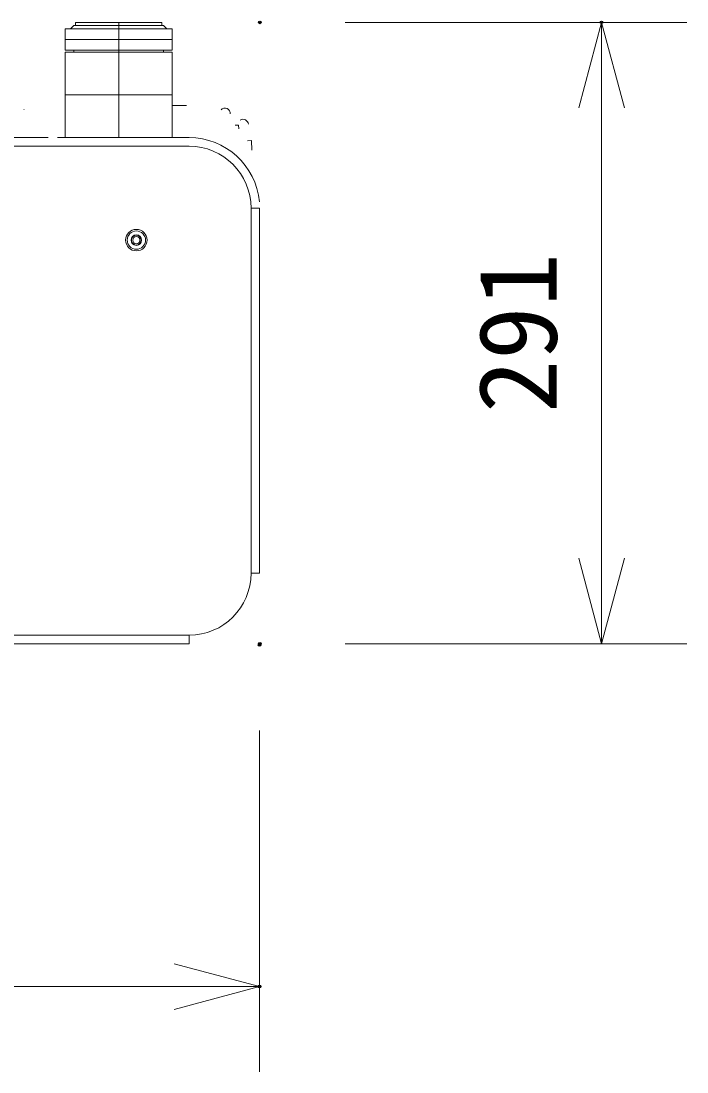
# Model space of a CAD drawing. Units: millimetres, scale not verified. Extents: x -63 to 62, y -56 to 57.
# Drawn here: x -22.04 to -6.44, y -1.71 to 22.9 of the extents above; entities that cross this region are included whole.
import ezdxf
from ezdxf.enums import TextEntityAlignment as Align

# ---------------------------------------------------------------- set-up
doc = ezdxf.new("R2010")
doc.units = ezdxf.units.MM
doc.header["$LTSCALE"] = 0.125
doc.header["$PDMODE"] = 32
doc.header["$PDSIZE"] = 0.0625
for name, color, linetype, lineweight in [('0-0_0', 7, 'Continuous', 18), ('0-5_GAIKEI', 7, 'Continuous', 18), ('0-6_SUNPO', 7, 'Continuous', 18)]:
    doc.layers.add(name, color=color, linetype=linetype, lineweight=lineweight)
doc.layers.add('0-2_DEFPOINTS', color=7, linetype='Continuous')
doc.styles.add('ＭＳ ゴシック', font='')
doc.styles.get('ＭＳ ゴシック').set_extended_font_data('MS Gothic')

# ---------------------------------------------------------------- blocks, each defined once
blk = doc.blocks.new('_OPEN30')
at = {"layer": '0-0_0'}
blk.add_line((0, 0), (-1, 0), dxfattribs=at)
blk.add_lwpolyline([(-1, 0.26795), (0, 0), (-1, -0.26795)], dxfattribs=at)
blk = doc.blocks.new('D7')
at = {"layer": '0-2_DEFPOINTS'}
for p in [(-46.2382, 5.8638), (-15.2382, 5.8638), (-15.2382, -2.1362)]:
    blk.add_point(p, dxfattribs=at)
at = {"layer": '0-6_SUNPO'}
for p, q in [((-46.2382, 3.8638), (-46.2382, -4.1362)), ((-15.2382, 3.8638), (-15.2382, -4.1362)), ((-44.2382, -2.1362), (-17.2382, -2.1362))]:
    blk.add_line(p, q, dxfattribs=at)
at = {"layer": '0-6_SUNPO', "xscale": 2, "yscale": 2, "rotation": 180}
blk.add_blockref('_OPEN30', (-46.2382, -2.1362), dxfattribs=at)
at = {"layer": '0-6_SUNPO', "xscale": 2, "yscale": 2}
blk.add_blockref('_OPEN30', (-15.2382, -2.1362), dxfattribs=at)
at = {"layer": '0-6_SUNPO', "style": 'ＭＳ ゴシック'}
blk.add_text('620', height=1.833, dxfattribs=at).set_placement((-32.6132, -1.6362), align=Align.BOTTOM_LEFT)
blk = doc.blocks.new('D6')
at = {"layer": '0-2_DEFPOINTS'}
for p in [(-15.2318, 20.443), (-7.2318, 20.443), (-15.2318, 5.893)]:
    blk.add_point(p, dxfattribs=at)
at = {"layer": '0-6_SUNPO'}
for p, q in [((-13.2318, 20.443), (-5.2318, 20.443)), ((-7.2318, 7.893), (-7.2318, 18.443)), ((-13.2318, 5.893), (-5.2318, 5.893))]:
    blk.add_line(p, q, dxfattribs=at)
at = {"layer": '0-6_SUNPO', "xscale": 2, "yscale": 2}
for p, rotation in [((-7.2318, 20.443), 90), ((-7.2318, 5.893), 270)]:
    blk.add_blockref('_OPEN30', p, dxfattribs=dict(at, rotation=rotation))
at = {"layer": '0-6_SUNPO', "style": 'ＭＳ ゴシック'}
blk.add_text('291', height=1.833, rotation=90, dxfattribs=at).set_placement((-7.7318, 11.293), align=Align.BOTTOM_LEFT)

msp = doc.modelspace()

# ---------------------------------------------------------------- linework, layer by layer
at = {"layer": '0-5_GAIKEI'}
for p, q in [((-20.9987, 22.2147), (-20.9987, 22.7147)), ((-20.9987, 22.7147), (-18.4987, 22.7147)), ((-18.4987, 22.7147), (-18.4987, 22.2147)), ((-20.9987, 20.1647), (-20.9987, 22.1647)), ((-18.4987, 22.1647), (-18.4987, 20.1647)), ((-20.9987, 20.1647), (-20.9987, 20.9147)), ((-18.1643, 20.9147), (-18.4987, 20.9147)), ((-18.4987, 20.9147), (-18.4987, 20.1647)), ((-16.4487, 9.9647), (-16.4487, 18.5147)), ((-45.7987, 8.3147), (-18.0987, 8.3147))]:
    msp.add_line(p, q, dxfattribs=at)
at = {"layer": '0-5_GAIKEI', "color": 1}
for p, q in [((-20.8737, 22.7147), (-20.7987, 22.7897)), ((-20.7987, 22.7897), (-18.6987, 22.7897)), ((-20.7612, 22.7897), (-20.7612, 22.8647)), ((-20.7612, 22.8647), (-18.7362, 22.8647)), ((-19.7487, 22.7897), (-19.7487, 22.8647)), ((-19.7487, 22.7897), (-19.7487, 22.7147)), ((-19.7487, 22.2147), (-19.7487, 22.7147)), ((-19.7487, 22.2147), (-19.7487, 22.7147)), ((-19.7487, 22.2147), (-19.7487, 22.7147)), ((-18.7362, 22.8647), (-18.7362, 22.7897)), ((-18.6987, 22.7897), (-18.6237, 22.7147)), ((-20.9987, 22.2147), (-19.7487, 22.2147)), ((-20.9987, 22.1647), (-18.4987, 22.1647)), ((-20.7987, 22.1647), (-20.7987, 22.2147)), ((-19.7487, 22.1647), (-19.7487, 22.2147)), ((-19.7487, 22.2147), (-18.4987, 22.2147)), ((-19.7487, 20.1647), (-19.7487, 22.1647)), ((-18.6987, 22.1647), (-18.6987, 22.2147)), ((-18.4987, 21.1647), (-20.9987, 21.1647)), ((-21.9664, 20.8203), (-21.9661, 20.8203)), ((-17.0228, 20.4561), (-16.9432, 20.4602)), ((-16.9384, 20.3691), (-16.9432, 20.4602)), ((-45.7987, 19.9647), (-18.0987, 19.9647)), ((-21.4022, 20.1713), (-42.4951, 20.1713)), ((-18.0987, 20.1647), (-21.1782, 20.1647)), ((-20.9987, 20.1647), (-18.4987, 20.1647)), ((-16.7358, 20.0904), (-16.6424, 20.0953)), ((-16.6307, 19.8736), (-16.6424, 20.0953)), ((-16.6487, 18.5147), (-16.4487, 18.5147)), ((-16.6487, 18.5147), (-16.6487, 9.9647)), ((-16.6487, 9.9647), (-16.4487, 9.9647)), ((-18.0987, 8.5147), (-27.7172, 8.5147)), ((-18.0987, 8.3147), (-18.0987, 8.5147))]:
    msp.add_line(p, q, dxfattribs=at)
msp.add_lwpolyline([(-20.9987, 22.4647), (-19.7487, 22.4647), (-18.4987, 22.4647)], dxfattribs=at)
for radius in [0.2515, 0.215, 0.1229, 0.115, 0.085]:
    msp.add_circle((-19.3354, 17.7647), radius, dxfattribs=at)
for centre, radius, start, end in [((-17.261, 20.7306), 0.125, 355.73303, 137.60886), ((-16.8372, 20.4689), 0.125, 5, 120.95715), ((-18.0987, 18.5147), 1.65, 5.21591, 90), ((-18.0987, 18.5147), 1.45, 0, 90), ((-18.0987, 9.9647), 1.45, 270, 0)]:
    msp.add_arc(centre, radius, start, end, dxfattribs=at)

# ---------------------------------------------------------------- block references
at = {"layer": '0-6_SUNPO'}
for name in ['D6', 'D7']:
    msp.add_blockref(name, (-1.2105, 2.4217), dxfattribs=at)

doc.saveas('drawing.dxf')
